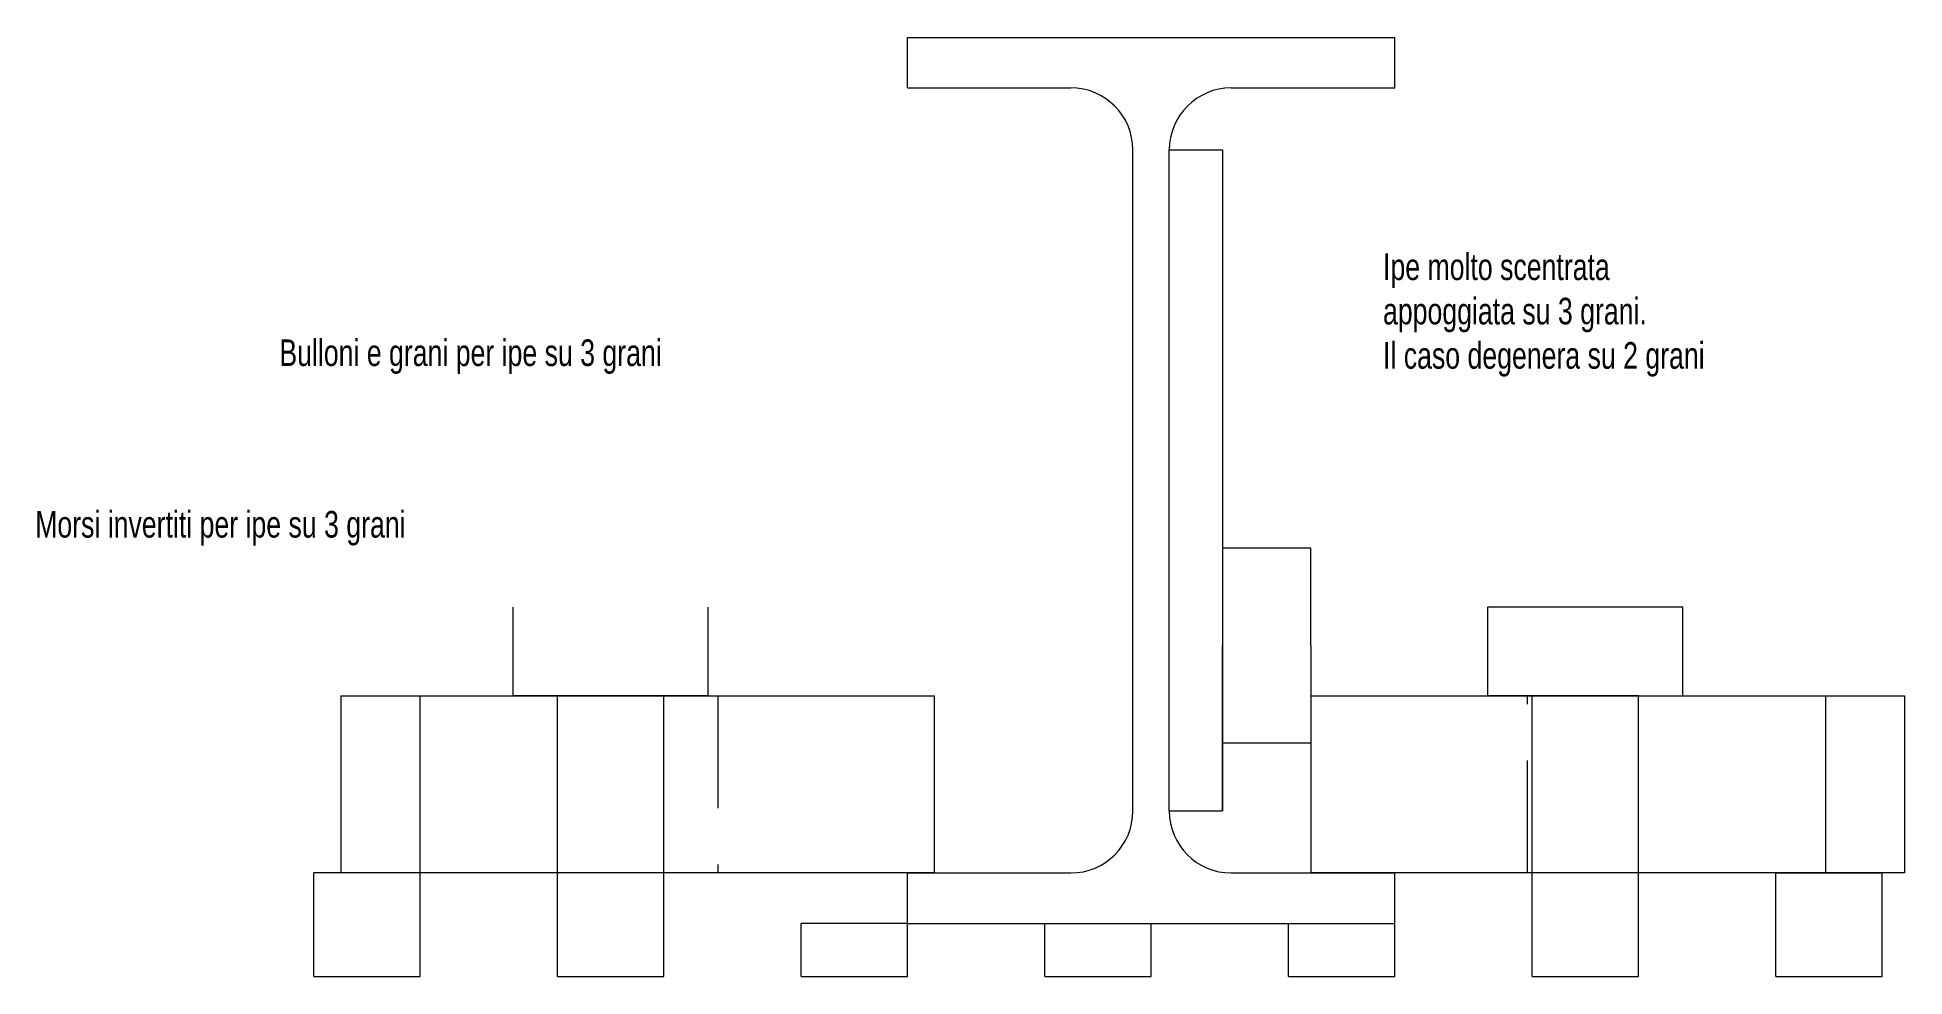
# Model space of a CAD drawing. Header units: millimetres. Extents: x -31 to 180, y 0 to 106.
import ezdxf

# ---------------------------------------------------------------- set-up
doc = ezdxf.new("R2010")
doc.units = ezdxf.units.MM
doc.linetypes.add('DASHED', pattern=[19.05, 12.7, -6.35])
doc.linetypes.add('DASHEDX2', pattern=[38.1, 25.4, -12.7])
for name, color, linetype, lineweight in [('bulloni oltre', 6, 'CONTINUOUS', 0), ('ipe oltre', 7, 'CONTINUOUS', 0), ('morsi oltre', 3, 'CONTINUOUS', 0)]:
    doc.layers.add(name, color=color, linetype=linetype, lineweight=lineweight)
doc.styles.get("Standard").update_dxf_attribs({"font": 'txt', "width": 0.75})

msp = doc.modelspace()

# ---------------------------------------------------------------- linework, layer by layer
at = {"layer": 'bulloni oltre'}
for p, q in [((22.5, 31.7), (22.5, 41.7)), ((44.5, 31.7), (44.5, 41.7)), ((132.5, 31.7), (132.5, 41.7)), ((154.5, 41.7), (132.5, 41.7)), ((154.5, 31.7), (154.5, 41.7)), ((27.5, 31.7), (22.5, 31.7)), ((39.5, 31.7), (27.5, 31.7)), ((27.5, 0), (27.5, 31.7)), ((39.5, 0), (39.5, 31.7)), ((44.5, 31.7), (39.5, 31.7)), ((137.5, 31.7), (132.5, 31.7)), ((137.5, 0), (137.5, 31.7)), ((149.5, 31.7), (137.5, 31.7)), ((149.5, 0), (149.5, 31.7)), ((149.5, 31.7), (154.5, 31.7)), ((0, 0), (0, 11.7)), ((12, 11.7), (0, 11.7)), ((12, 0), (12, 11.7)), ((165, 0), (165, 11.7)), ((165, 11.7), (177, 11.7)), ((177, 0), (177, 11.7)), ((55, 0), (55, 6)), ((67, 6), (55, 6)), ((67, 0), (67, 6)), ((82.5, 0), (82.5, 6)), ((82.5, 6), (94.5, 6)), ((94.5, 0), (94.5, 6)), ((110, 0), (110, 6)), ((110, 6), (122, 6)), ((122, 0), (122, 6)), ((0, 0), (12, 0)), ((27.5, 0), (39.5, 0)), ((55, 0), (67, 0)), ((82.5, 0), (94.5, 0)), ((110, 0), (122, 0)), ((137.5, 0), (149.5, 0)), ((165, 0), (177, 0))]:
    msp.add_line(p, q, dxfattribs=at)
at = {"layer": 'ipe oltre'}
for p, q in [((67, 106), (122, 106)), ((67, 100.3), (67, 106)), ((122, 100.3), (122, 106)), ((67, 100.3), (85.45, 100.3)), ((103.55, 100.3), (122, 100.3)), ((96.55, 93.3), (102.55, 93.3)), ((102.55, 93.3), (102.55, 18.7)), ((112.55, 48.35), (102.55, 48.35)), ((112.55, 37.35), (112.55, 48.35)), ((102.55, 18.7), (102.55, 37.35)), ((112.55, 37.35), (112.55, 26.35)), ((112.55, 26.35), (102.55, 26.35)), ((96.55, 18.7), (102.55, 18.7)), ((67, 6), (67, 11.7)), ((67, 11.7), (85.45, 11.7)), ((103.55, 11.7), (122, 11.7)), ((122, 6), (122, 11.7)), ((67, 6), (94.5, 6)), ((94.5, 6), (122, 6))]:
    msp.add_line(p, q, dxfattribs=at)
at = {"layer": 'ipe oltre', "linetype": 'CONTINUOUS'}
for p, q in [((92.45, 18.7), (92.45, 93.3)), ((96.55, 18.7), (96.55, 93.3))]:
    msp.add_line(p, q, dxfattribs=at)
at = {"layer": 'ipe oltre'}
for centre, start, end in [((85.45, 93.3), 360, 90), ((103.55, 93.3), 90, 180), ((85.45, 18.7), 270, 0), ((103.55, 18.7), 180, 270)]:
    msp.add_arc(centre, 7, start, end, dxfattribs=at)
at = {"layer": 'morsi oltre'}
for p, q in [((3.05, 31.7), (3.05, 11.7)), ((3.05, 31.7), (12, 31.7)), ((12, 31.7), (43.05, 31.7)), ((43.05, 31.7), (70.05, 31.7)), ((70.05, 11.7), (70.05, 31.7)), ((112.55, 31.7), (112.55, 11.7)), ((112.55, 31.7), (139.55, 31.7)), ((139.55, 31.7), (170.6, 31.7)), ((170.6, 31.7), (179.55, 31.7)), ((179.55, 31.7), (179.55, 11.7)), ((12, 11.7), (3.05, 11.7)), ((43.05, 11.7), (12, 11.7)), ((70.05, 11.7), (43.05, 11.7)), ((139.55, 11.7), (112.55, 11.7)), ((170.6, 11.7), (139.55, 11.7)), ((179.55, 11.7), (170.6, 11.7))]:
    msp.add_line(p, q, dxfattribs=at)
at = {"layer": 'morsi oltre', "linetype": 'DASHEDX2'}
for p, q in [((12, 11.7), (12, 31.7)), ((170.6, 31.7), (170.6, 11.7))]:
    msp.add_line(p, q, dxfattribs=at)
at = {"layer": 'morsi oltre', "linetype": 'DASHED'}
for p, q in [((45.6, 31.7), (45.6, 11.7)), ((137, 11.7), (137, 31.7))]:
    msp.add_line(p, q, dxfattribs=at)

# ---------------------------------------------------------------- texts
at = {"layer": 'bulloni oltre', "insert": (-3.88, 71.91), "char_height": 3, "width": 100, "attachment_point": 1}
msp.add_mtext('Bulloni\\~e\\~grani\\~per\\~ipe\\~su\\~3\\~grani', dxfattribs=at)
at = {"layer": 'ipe oltre', "insert": (120.68, 81.61), "char_height": 3, "width": 100, "attachment_point": 1}
msp.add_mtext('Ipe\\~molto\\~scentrata\\~\\Pappoggiata\\~su\\~3\\~grani.\\PIl\\~caso\\~degenera\\~su\\~2\\~grani', dxfattribs=at)
at = {"layer": 'morsi oltre', "insert": (-31.44, 52.55), "char_height": 3, "width": 100, "attachment_point": 1}
msp.add_mtext('Morsi\\~invertiti\\~per\\~ipe\\~su\\~3\\~grani', dxfattribs=at)

doc.saveas('drawing.dxf')
